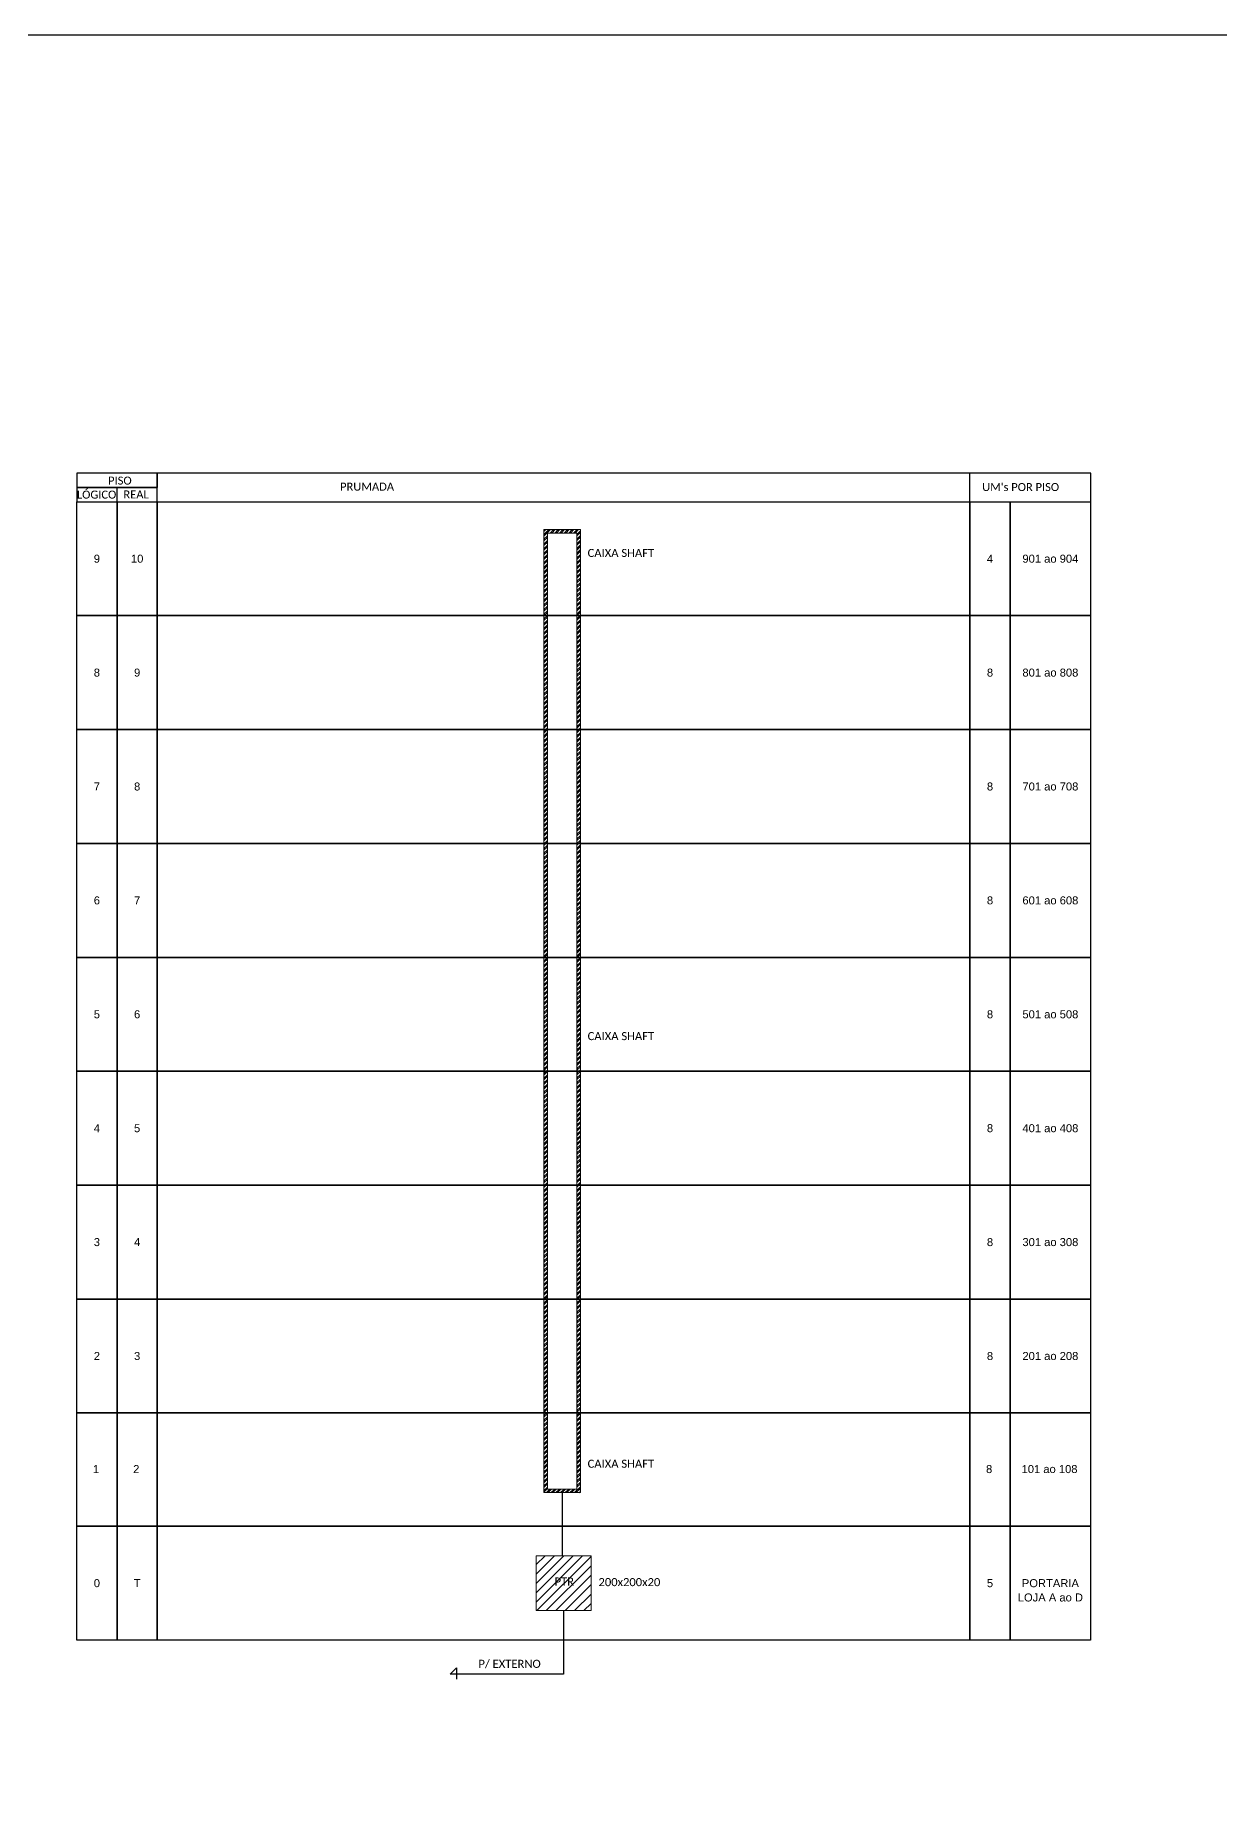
# Model space of a CAD drawing. Extents: x -95 to 749, y 705 to 1978.
# Drawn here: x 272.4 to 510.8, y 946.1 to 1299 of the extents above; entities that cross this region are included whole.
import ezdxf
from ezdxf.enums import TextEntityAlignment as Align

# ---------------------------------------------------------------- set-up
doc = ezdxf.new("R2010")
doc.units = 0
doc.styles.add('ARIAL', font='arial.ttf')
doc.styles.add('WMF-Calibri0', font='calibri.ttf')

msp = doc.modelspace()

# ---------------------------------------------------------------- hatches: boundary and pattern name
h = msp.add_hatch()
h.set_pattern_fill('ANSI32', color=3, scale=0.07)
h.set_pattern_definition([(45, (-4972.7736, 2641.92406), (-0.47146345, 0.47146345), []), (45, (-4972.4593, 2641.92406), (-0.47146345, 0.47146345), [])])
h.paths.add_polyline_path([(382.11, 1199.51), (374.76, 1199.51), (374.76, 1005.73), (382.11, 1005.73)])
h.paths.add_polyline_path([(375.46, 1198.81), (381.41, 1198.81), (381.41, 1006.43), (375.46, 1006.43)], flags=16)
h = msp.add_hatch()
h.set_pattern_fill('ANSI31', color=1, scale=0.42)
h.set_pattern_definition([(45, (-62.316, 2835.7244), (-0.9429269, 0.9429269), [])])
h.paths.add_polyline_path([(384.25, 981.98), (384.25, 993.04), (373.19, 993.04), (373.19, 981.98)])
h.paths.add_polyline_path([(376.51, 986.62), (381.27, 986.62), (381.27, 989.05), (376.51, 989.05)], flags=24)

# ---------------------------------------------------------------- linework, layer by layer
for points in [[(-89.32, 705.02), (749.25, 705.02), (749.25, 1299.02), (-89.32, 1299.02), (-89.32, 705.02)], [(296.96, 1205.12), (484.82, 1205.12), (484.82, 1210.88), (296.96, 1210.88), (296.96, 1210.88), (296.96, 1208)], [(460.49, 1205.12), (460.49, 1210.88)], [(288.86, 1205.12), (288.86, 1208)]]:
    msp.add_lwpolyline(points)
for points in [[(280.76, 1208), (296.96, 1208), (296.96, 1210.88), (280.76, 1210.88)], [(280.76, 1205.12), (296.96, 1205.12), (296.96, 1208), (280.76, 1208)]]:
    msp.add_lwpolyline(points, close=True)
at = {"color": 7}
for points in [[(280.76, 1205.12), (288.86, 1205.12), (288.86, 1182.2), (280.76, 1182.2)], [(288.86, 1205.12), (296.96, 1205.12), (296.96, 1182.2), (288.86, 1182.2)], [(296.96, 1205.12), (460.49, 1205.12), (460.49, 1182.2), (296.96, 1182.2)], [(460.49, 1205.12), (468.59, 1205.12), (468.59, 1182.2), (460.49, 1182.2)], [(468.59, 1205.12), (484.79, 1205.12), (484.79, 1182.2), (468.59, 1182.2)], [(280.76, 1182.2), (288.86, 1182.2), (288.86, 1159.28), (280.76, 1159.28)], [(288.86, 1182.2), (296.96, 1182.2), (296.96, 1159.28), (288.86, 1159.28)], [(296.96, 1182.2), (460.49, 1182.2), (460.49, 1159.28), (296.96, 1159.28)], [(460.49, 1182.2), (468.59, 1182.2), (468.59, 1159.28), (460.49, 1159.28)], [(468.59, 1182.2), (484.79, 1182.2), (484.79, 1159.28), (468.59, 1159.28)], [(280.76, 1159.28), (288.86, 1159.28), (288.86, 1136.36), (280.76, 1136.36)], [(288.86, 1159.28), (296.96, 1159.28), (296.96, 1136.36), (288.86, 1136.36)], [(296.96, 1159.28), (460.49, 1159.28), (460.49, 1136.36), (296.96, 1136.36)], [(460.49, 1159.28), (468.59, 1159.28), (468.59, 1136.36), (460.49, 1136.36)], [(468.59, 1159.28), (484.79, 1159.28), (484.79, 1136.36), (468.59, 1136.36)], [(280.76, 1136.36), (288.86, 1136.36), (288.86, 1113.44), (280.76, 1113.44)], [(288.86, 1136.36), (296.96, 1136.36), (296.96, 1113.44), (288.86, 1113.44)], [(296.96, 1136.36), (460.49, 1136.36), (460.49, 1113.44), (296.96, 1113.44)], [(460.49, 1136.36), (468.59, 1136.36), (468.59, 1113.44), (460.49, 1113.44)], [(468.59, 1136.36), (484.79, 1136.36), (484.79, 1113.44), (468.59, 1113.44)], [(280.76, 1113.44), (288.86, 1113.44), (288.86, 1090.52), (280.76, 1090.52)], [(288.86, 1113.44), (296.96, 1113.44), (296.96, 1090.52), (288.86, 1090.52)], [(296.96, 1113.44), (460.49, 1113.44), (460.49, 1090.52), (296.96, 1090.52)], [(460.49, 1113.44), (468.59, 1113.44), (468.59, 1090.52), (460.49, 1090.52)], [(468.59, 1113.44), (484.79, 1113.44), (484.79, 1090.52), (468.59, 1090.52)], [(280.76, 1090.52), (288.86, 1090.52), (288.86, 1067.6), (280.76, 1067.6)], [(288.86, 1090.52), (296.96, 1090.52), (296.96, 1067.6), (288.86, 1067.6)], [(296.96, 1090.52), (460.49, 1090.52), (460.49, 1067.6), (296.96, 1067.6)], [(460.49, 1090.52), (468.59, 1090.52), (468.59, 1067.6), (460.49, 1067.6)], [(468.59, 1090.52), (484.79, 1090.52), (484.79, 1067.6), (468.59, 1067.6)], [(280.76, 1067.6), (288.86, 1067.6), (288.86, 1044.68), (280.76, 1044.68)], [(288.86, 1067.6), (296.96, 1067.6), (296.96, 1044.68), (288.86, 1044.68)], [(296.96, 1067.6), (460.49, 1067.6), (460.49, 1044.68), (296.96, 1044.68)], [(460.49, 1067.6), (468.59, 1067.6), (468.59, 1044.68), (460.49, 1044.68)], [(468.59, 1067.6), (484.79, 1067.6), (484.79, 1044.68), (468.59, 1044.68)], [(280.76, 1044.68), (288.86, 1044.68), (288.86, 1021.76), (280.76, 1021.76)], [(288.86, 1044.68), (296.96, 1044.68), (296.96, 1021.76), (288.86, 1021.76)], [(296.96, 1044.68), (460.49, 1044.68), (460.49, 1021.76), (296.96, 1021.76)], [(460.49, 1044.68), (468.59, 1044.68), (468.59, 1021.76), (460.49, 1021.76)], [(468.59, 1044.68), (484.79, 1044.68), (484.79, 1021.76), (468.59, 1021.76)], [(280.76, 1021.76), (288.86, 1021.76), (288.86, 998.97), (280.76, 998.97)], [(288.86, 1021.76), (296.96, 1021.76), (296.96, 998.97), (288.86, 998.97)], [(296.96, 1021.76), (460.49, 1021.76), (460.49, 998.97), (296.96, 998.97)], [(460.49, 1021.76), (468.59, 1021.76), (468.59, 998.97), (460.49, 998.97)], [(468.59, 1021.76), (484.79, 1021.76), (484.79, 998.97), (468.59, 998.97)], [(280.76, 998.97), (288.86, 998.97), (288.86, 976.05), (280.76, 976.05)], [(288.86, 998.97), (296.96, 998.97), (296.96, 976.05), (288.86, 976.05)], [(296.96, 998.97), (460.49, 998.97), (460.49, 976.05), (296.96, 976.05)], [(460.49, 998.97), (468.59, 998.97), (468.59, 976.05), (460.49, 976.05)], [(468.59, 998.97), (484.79, 998.97), (484.79, 976.05), (468.59, 976.05)]]:
    msp.add_lwpolyline(points, close=True, dxfattribs=at)
at = {"color": 2, "lineweight": 0}
for points in [[(374.76, 1199.51), (382.11, 1199.51), (382.11, 1005.73), (374.76, 1005.73)], [(375.46, 1198.81), (381.41, 1198.81), (381.41, 1006.43), (375.46, 1006.43)]]:
    msp.add_lwpolyline(points, close=True, dxfattribs=at)
at = {"color": 3}
msp.add_lwpolyline([(378.44, 1005.73), (378.44, 993.04)], dxfattribs=at)
at = {"color": 1, "lineweight": 0}
msp.add_lwpolyline([(373.19, 993.04), (384.25, 993.04), (384.25, 981.98), (373.19, 981.98)], close=True, dxfattribs=at)
at = {"color": 1}
msp.add_lwpolyline([(378.72, 981.98), (378.72, 969.21), (355.93, 969.21), (357.21, 970.44), (357.21, 968.19)], dxfattribs=at)
at = {"color": 7}
for p in [(280.76, 1182.2), (280.76, 1159.28), (280.76, 1136.36), (280.76, 1113.44), (280.76, 1090.52), (280.76, 1067.6), (280.76, 1044.68), (280.76, 1021.76), (280.76, 998.97)]:
    msp.add_point(p, dxfattribs=at)

# ---------------------------------------------------------------- texts
at = {"style": 'WMF-Calibri0'}
for s, height, p in [('  LÓGICO', 1.61, (279.65, 1205.75)), ('     PISO', 1.61, (284.23, 1208.57)), ('    REAL', 1.61, (287.88, 1205.78)), ('PRUMADA', 1.61, (333.75, 1207.35)), ("UM's POR PISO", 1.61, (462.96, 1207.27)), ('CAIXA SHAFT', 1.6219, (383.56, 1194)), ('CAIXA SHAFT', 1.6219, (383.56, 1096.78)), ('CAIXA SHAFT', 1.6219, (383.56, 1010.73)), ('PTR', 1.622, (376.91, 987.03)), ('200x200x20', 1.622, (385.75, 986.91)), ('P/ EXTERNO', 1.622, (361.59, 970.47))]:
    msp.add_text(s, height=height, dxfattribs=at).set_placement(p)
at = {"color": 7, "style": 'ARIAL'}
for s, p in [('9', (284.81, 1193.66)), ('10', (292.91, 1193.66)), ('4', (464.54, 1193.66)), ('901 ao 904', (476.69, 1193.66)), ('8', (284.81, 1170.74)), ('9', (292.91, 1170.74)), ('8', (464.54, 1170.74)), ('801 ao 808', (476.69, 1170.74)), ('7', (284.81, 1147.82)), ('8', (292.91, 1147.82)), ('8', (464.54, 1147.82)), ('701 ao 708', (476.69, 1147.82)), ('6', (284.81, 1124.9)), ('7', (292.91, 1124.9)), ('8', (464.54, 1124.9)), ('601 ao 608', (476.69, 1124.9)), ('5', (284.81, 1101.98)), ('6', (292.91, 1101.98)), ('8', (464.54, 1101.98)), ('501 ao 508', (476.69, 1101.98)), ('4', (284.81, 1079.06)), ('5', (292.91, 1079.06)), ('8', (464.54, 1079.06)), ('401 ao 408', (476.69, 1079.06)), ('3', (284.81, 1056.14)), ('4', (292.91, 1056.14)), ('8', (464.54, 1056.14)), ('301 ao 308', (476.69, 1056.14)), ('2', (284.81, 1033.22)), ('3', (292.91, 1033.22)), ('8', (464.54, 1033.22)), ('201 ao 208', (476.69, 1033.22)), ('1', (284.63, 1010.47)), ('2', (292.73, 1010.47)), ('8', (464.37, 1010.47)), ('101 ao 108', (476.52, 1010.47)), ('0', (284.81, 987.51)), ('T', (292.91, 987.51)), ('5', (464.54, 987.51)), ('PORTARIA', (476.69, 987.51)), ('LOJA A ao D', (476.69, 984.63))]:
    msp.add_text(s, height=1.61, dxfattribs=at).set_placement(p, align=Align.MIDDLE_CENTER)

doc.saveas('drawing.dxf')
